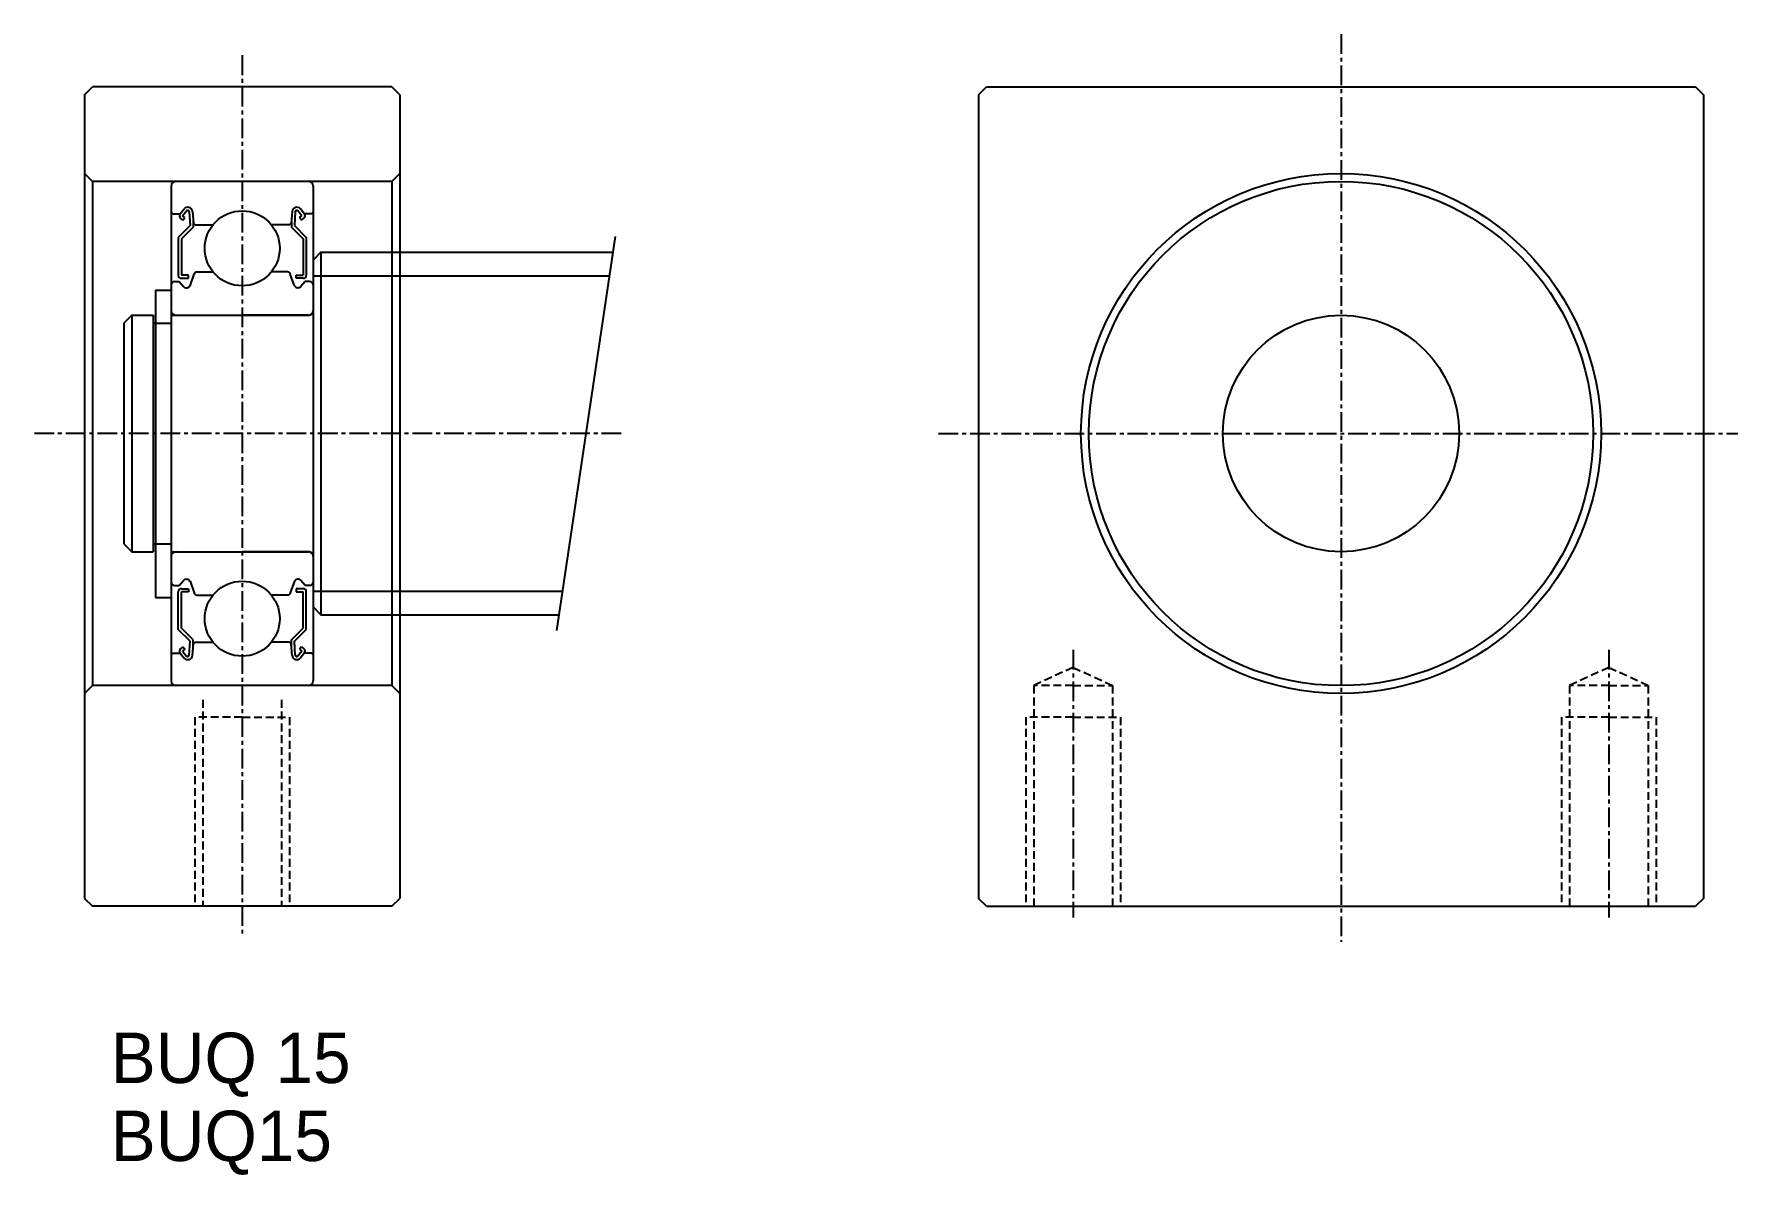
# Model space of a CAD drawing. Extents: x -316 to -208, y 209 to 281.
import ezdxf

# ---------------------------------------------------------------- set-up
doc = ezdxf.new("R2010")
doc.units = 0
for name, pattern in [('CENTER', [2, 1.25, -0.25, 0.25, -0.25]), ('DASHED', [0.75, 0.5, -0.25]), ('PHANTOM', [63.5, 31.75, -6.35, 6.35, -6.35, 6.35, -6.35])]:
    doc.linetypes.add(name, pattern=pattern)
doc.layers.get('0').update_dxf_attribs({"linetype": 'CONTINUOUS'})
doc.layers.add('CENTER', color=1, linetype='CENTER')
doc.styles.add('MSゴシック', font='txt')

msp = doc.modelspace()

# ---------------------------------------------------------------- linework, layer by layer
at = {"color": 7, "linetype": 'CONTINUOUS'}
for p, q in [((-312.71, 277.52), (-312.21, 278.02)), ((-293.21, 278.02), (-312.21, 278.02)), ((-292.71, 277.52), (-293.21, 278.02)), ((-255.98, 277.52), (-255.48, 278.02)), ((-255.48, 278.02), (-210.48, 278.02)), ((-210.48, 278.02), (-209.98, 277.52)), ((-312.71, 277.52), (-312.71, 226.52)), ((-292.71, 277.52), (-292.71, 226.52)), ((-255.98, 277.52), (-255.98, 226.52)), ((-209.98, 277.52), (-209.98, 226.52)), ((-312.21, 272.02), (-312.71, 272.52)), ((-293.21, 272.02), (-292.71, 272.52)), ((-293.21, 272.02), (-312.21, 272.02)), ((-312.21, 272.02), (-312.21, 240.02)), ((-293.21, 272.02), (-293.21, 240.02)), ((-308.21, 265.12), (-308.21, 245.62)), ((-308.21, 265.12), (-307.21, 265.12)), ((-307.21, 265.12), (-307.21, 245.62)), ((-308.21, 245.62), (-307.21, 245.62)), ((-312.21, 240.02), (-312.71, 239.52)), ((-293.21, 240.02), (-312.21, 240.02)), ((-293.21, 240.02), (-292.71, 239.52)), ((-312.71, 226.52), (-312.21, 226.02)), ((-293.21, 226.02), (-312.21, 226.02)), ((-293.21, 226.02), (-292.71, 226.52)), ((-255.48, 226.02), (-255.98, 226.52)), ((-255.48, 226.02), (-210.48, 226.02)), ((-209.98, 226.52), (-210.48, 226.02))]:
    msp.add_line(p, q, dxfattribs=at)
for p, q in [((-307.21, 271.72), (-307.21, 240.32)), ((-302.71, 272.02), (-306.91, 272.02)), ((-298.51, 272.02), (-302.71, 272.02)), ((-298.21, 271.72), (-298.21, 240.32)), ((-307.11, 269.97), (-306.65, 269.97)), ((-306.65, 269.97), (-306.4, 270.27)), ((-306.47, 269.56), (-306.62, 269.69)), ((-306.49, 269.84), (-306.24, 270.14)), ((-306.34, 269.72), (-306.49, 269.84)), ((-306.47, 269.56), (-306.34, 269.72)), ((-306.07, 270.08), (-306.02, 269.21)), ((-305.87, 270.1), (-305.8, 269.36)), ((-305.82, 269.59), (-305.82, 269.12)), ((-305.7, 269.27), (-304.55, 269.27)), ((-299.71, 269.27), (-300.86, 269.27)), ((-299.54, 270.1), (-299.61, 269.36)), ((-299.59, 269.59), (-299.59, 269.12)), ((-299.34, 270.08), (-299.39, 269.21)), ((-298.92, 269.84), (-299.17, 270.14)), ((-299.07, 269.72), (-298.92, 269.84)), ((-298.94, 269.56), (-299.07, 269.72)), ((-298.77, 269.97), (-299.01, 270.27)), ((-298.94, 269.56), (-298.79, 269.69)), ((-298.31, 269.97), (-298.77, 269.97)), ((-306.02, 269.21), (-306.77, 268.46)), ((-306.77, 268.46), (-306.77, 266.07)), ((-305.82, 269.12), (-306.57, 268.37)), ((-306.57, 268.37), (-306.57, 266.07)), ((-299.59, 269.12), (-298.84, 268.37)), ((-299.39, 269.21), (-298.64, 268.46)), ((-298.84, 268.37), (-298.84, 266.07)), ((-298.64, 268.46), (-298.64, 266.07)), ((-306.12, 266.07), (-306.57, 266.07)), ((-306.12, 265.87), (-306.12, 266.07)), ((-306.02, 265.4), (-305.75, 266.14)), ((-305.57, 266.27), (-304.55, 266.27)), ((-299.84, 266.27), (-300.86, 266.27)), ((-299.39, 265.4), (-299.66, 266.14)), ((-299.29, 266.07), (-298.84, 266.07)), ((-299.29, 265.87), (-299.29, 266.07)), ((-307.01, 265.67), (-306.71, 265.67)), ((-306.71, 265.67), (-306.43, 265.34)), ((-306.57, 265.87), (-306.12, 265.87)), ((-306.28, 265.27), (-306.21, 265.27)), ((-298.84, 265.87), (-299.29, 265.87)), ((-299.13, 265.27), (-299.2, 265.27)), ((-298.71, 265.67), (-298.98, 265.34)), ((-298.41, 265.67), (-298.71, 265.67)), ((-306.91, 263.52), (-302.71, 263.52)), ((-298.51, 263.52), (-302.71, 263.52)), ((-306.91, 248.52), (-302.71, 248.52)), ((-305.63, 248.52), (-305.63, 248.52)), ((-304.66, 248.52), (-304.65, 248.52)), ((-298.51, 248.52), (-302.71, 248.52)), ((-306.71, 246.37), (-306.43, 246.7)), ((-306.28, 246.77), (-306.21, 246.77)), ((-306.02, 246.64), (-305.75, 245.9)), ((-299.39, 246.64), (-299.66, 245.9)), ((-299.13, 246.77), (-299.2, 246.77)), ((-298.71, 246.37), (-298.98, 246.7)), ((-307.01, 246.37), (-306.71, 246.37)), ((-306.77, 243.59), (-306.77, 245.97)), ((-306.57, 246.17), (-306.12, 246.17)), ((-306.57, 243.67), (-306.57, 245.97)), ((-306.12, 245.97), (-306.57, 245.97)), ((-306.12, 246.17), (-306.12, 245.97)), ((-305.57, 245.77), (-304.55, 245.77)), ((-299.84, 245.77), (-300.86, 245.77)), ((-299.29, 246.17), (-299.29, 245.97)), ((-298.84, 246.17), (-299.29, 246.17)), ((-299.29, 245.97), (-298.84, 245.97)), ((-298.84, 243.67), (-298.84, 245.97)), ((-298.41, 246.37), (-298.71, 246.37)), ((-298.64, 243.59), (-298.64, 245.97)), ((-306.02, 242.84), (-306.77, 243.59)), ((-305.82, 242.92), (-306.57, 243.67)), ((-299.59, 242.92), (-298.84, 243.67)), ((-299.39, 242.84), (-298.64, 243.59)), ((-306.47, 242.48), (-306.62, 242.35)), ((-306.34, 242.33), (-306.49, 242.2)), ((-306.49, 242.2), (-306.24, 241.9)), ((-306.47, 242.48), (-306.34, 242.33)), ((-306.07, 241.96), (-306.02, 242.84)), ((-305.87, 241.94), (-305.8, 242.68)), ((-305.82, 242.45), (-305.82, 242.92)), ((-305.7, 242.77), (-304.55, 242.77)), ((-299.71, 242.77), (-300.86, 242.77)), ((-299.54, 241.94), (-299.61, 242.68)), ((-299.59, 242.45), (-299.59, 242.92)), ((-299.34, 241.96), (-299.39, 242.84)), ((-298.92, 242.2), (-299.17, 241.9)), ((-298.94, 242.48), (-299.07, 242.33)), ((-299.07, 242.33), (-298.92, 242.2)), ((-298.94, 242.48), (-298.79, 242.35)), ((-307.11, 242.07), (-306.65, 242.07)), ((-306.65, 242.07), (-306.4, 241.77)), ((-298.77, 242.07), (-299.01, 241.77)), ((-298.31, 242.07), (-298.77, 242.07)), ((-298.51, 240.02), (-306.91, 240.02)), ((-298.51, 240.02), (-302.71, 240.02))]:
    msp.add_line(p, q)
at = {"color": 3, "linetype": 'CONTINUOUS'}
msp.add_line((-282.75, 243.52), (-279.03, 268.52), dxfattribs=at)
msp.add_line((-282.75, 243.52), (-279.03, 268.52), dxfattribs=at)
at = {"color": 3, "linetype": 'PHANTOM'}
for p, q in [((-297.71, 267.52), (-298.21, 267.02)), ((-297.71, 267.52), (-279.18, 267.52)), ((-297.71, 267.52), (-297.71, 244.52)), ((-298.21, 267.02), (-298.21, 245.02)), ((-298.21, 266.02), (-279.41, 266.02)), ((-284.91, 266.02), (-284.91, 266.02)), ((-284.91, 266.02), (-284.91, 266.02)), ((-309.71, 263.52), (-310.21, 263.02)), ((-310.21, 263.02), (-310.21, 249.02)), ((-309.71, 263.52), (-309.71, 248.52)), ((-309.71, 263.52), (-308.36, 263.52)), ((-308.36, 263.52), (-308.36, 248.52)), ((-308.36, 263.02), (-307.21, 263.02)), ((-307.21, 263.52), (-307.21, 248.52)), ((-307.21, 263.52), (-298.51, 263.52)), ((-310.21, 249.02), (-309.71, 248.52)), ((-310.21, 249.02), (-309.71, 248.52)), ((-308.36, 249.02), (-307.21, 249.02)), ((-309.71, 248.52), (-308.36, 248.52)), ((-307.21, 248.52), (-298.51, 248.52)), ((-298.21, 246.02), (-282.38, 246.02)), ((-298.21, 245.02), (-297.71, 244.52)), ((-297.71, 244.52), (-282.6, 244.52))]:
    msp.add_line(p, q, dxfattribs=at)
at = {"color": 3, "linetype": 'DASHED'}
for p, q in [((-249.98, 241.18), (-252.48, 240.02)), ((-249.98, 241.18), (-247.48, 240.02)), ((-215.98, 241.18), (-218.48, 240.02)), ((-215.98, 241.18), (-213.48, 240.02)), ((-305.21, 239.12), (-305.21, 226.02)), ((-300.21, 239.12), (-300.21, 226.02)), ((-252.48, 240.02), (-252.48, 226.02)), ((-249.98, 240.02), (-252.48, 240.02)), ((-249.98, 240.02), (-247.48, 240.02)), ((-247.48, 240.02), (-247.48, 226.02)), ((-218.48, 240.02), (-218.48, 226.02)), ((-215.98, 240.02), (-218.48, 240.02)), ((-215.98, 240.02), (-213.48, 240.02)), ((-213.48, 240.02), (-213.48, 226.02)), ((-302.71, 238.02), (-305.71, 238.02)), ((-305.71, 238.02), (-305.71, 226.02)), ((-302.71, 238.02), (-299.71, 238.02)), ((-299.71, 238.02), (-299.71, 226.02)), ((-249.98, 238.02), (-252.98, 238.02)), ((-252.98, 238.02), (-252.98, 226.02)), ((-249.98, 238.02), (-246.98, 238.02)), ((-246.98, 238.02), (-246.98, 226.02)), ((-215.98, 238.02), (-218.98, 238.02)), ((-218.98, 238.02), (-218.98, 226.02)), ((-215.98, 238.02), (-212.98, 238.02)), ((-212.98, 238.02), (-212.98, 226.02))]:
    msp.add_line(p, q, dxfattribs=at)
at = {"color": 7, "linetype": 'CONTINUOUS'}
for radius in [16.5, 16, 7.5]:
    msp.add_circle((-232.98, 256.02), radius, dxfattribs=at)
for centre in [(-302.71, 267.77), (-302.71, 244.27)]:
    msp.add_circle(centre, 2.38)
for centre, radius, start, end in [((-306.91, 271.72), 0.3, 90, 180), ((-298.51, 271.72), 0.3, 0, 90), ((-306.17, 270.08), 0.3, 4.9968, 140.0002), ((-299.24, 270.08), 0.3, 39.9998, 175.0032), ((-307.11, 270.07), 0.1, 180, 270), ((-306.49, 269.84), 0.2, 140.0002, 230.0848), ((-306.17, 270.08), 0.1, 2.8198, 140.0033), ((-305.7, 269.37), 0.1, 184.9968, 269.9995), ((-299.71, 269.37), 0.1, 270.0005, 355.0032), ((-299.25, 270.08), 0.1, 39.9967, 177.1802), ((-298.92, 269.84), 0.2, 309.9152, 39.9998), ((-298.31, 270.07), 0.1, 270, 0), ((-306.57, 266.07), 0.2, 180, 270), ((-305.57, 266.07), 0.2, 90, 159.9919), ((-299.84, 266.07), 0.2, 20.0081, 90), ((-298.84, 266.07), 0.2, 270, 0), ((-307.01, 265.47), 0.2, 90, 180), ((-306.28, 265.47), 0.2, 219.9962, 270), ((-306.21, 265.47), 0.2, 270, 339.9919), ((-299.2, 265.47), 0.2, 200.0081, 270), ((-299.13, 265.47), 0.2, 270, 320.0038), ((-298.41, 265.47), 0.2, 0, 90), ((-306.91, 263.82), 0.3, 180, 270), ((-298.51, 263.82), 0.3, 270, 0), ((-306.91, 248.22), 0.3, 90, 180), ((-298.51, 248.22), 0.3, 0, 90), ((-307.01, 246.57), 0.2, 180, 270), ((-306.28, 246.57), 0.2, 90, 140.0038), ((-306.21, 246.57), 0.2, 20.0081, 90), ((-299.2, 246.57), 0.2, 90, 159.9919), ((-299.13, 246.57), 0.2, 39.9962, 90), ((-298.41, 246.57), 0.2, 270, 0), ((-306.57, 245.97), 0.2, 90, 180), ((-305.57, 245.97), 0.2, 200.0081, 270), ((-299.84, 245.97), 0.2, 270, 339.9919), ((-298.84, 245.97), 0.2, 0, 90), ((-306.49, 242.2), 0.2, 129.9152, 219.9998), ((-305.7, 242.67), 0.1, 90.0005, 175.0032), ((-299.71, 242.67), 0.1, 4.9968, 89.9995), ((-298.92, 242.2), 0.2, 320.0002, 50.0848), ((-307.11, 241.97), 0.1, 90, 180), ((-306.17, 241.97), 0.3, 219.9998, 355.0032), ((-306.17, 241.97), 0.1, 219.9967, 357.1802), ((-299.24, 241.97), 0.3, 184.9968, 320.0002), ((-299.25, 241.97), 0.1, 182.8198, 320.0033), ((-298.31, 241.97), 0.1, 0, 90), ((-306.91, 240.32), 0.3, 180, 270), ((-298.51, 240.32), 0.3, 270, 0)]:
    msp.add_arc(centre, radius, start, end)
at = {"color": 3, "linetype": 'PHANTOM'}
for centre, start, end in [((-298.51, 263.82), 270, 0), ((-298.51, 248.22), 0, 90)]:
    msp.add_arc(centre, 0.3, start, end, dxfattribs=at)
at = {"layer": 'CENTER', "color": 1, "linetype": 'CENTER'}
for p, q in [((-232.98, 281.37), (-232.98, 223.76)), ((-302.71, 280.02), (-302.71, 224.29)), ((-278.65, 256.02), (-315.92, 256.02)), ((-258.52, 256.02), (-207.79, 256.02)), ((-249.98, 242.29), (-249.98, 225.31)), ((-215.98, 242.29), (-215.98, 225.31))]:
    msp.add_line(p, q, dxfattribs=at)

# ---------------------------------------------------------------- texts
at = {"color": 7, "linetype": 'CONTINUOUS', "style": 'MSゴシック'}
for s, p in [('BUQ 15', (-311.05, 214.8)), ('BUQ15', (-311.05, 209.85))]:
    msp.add_text(s, height=3.2, dxfattribs=at).set_placement(p)

doc.saveas('drawing.dxf')
